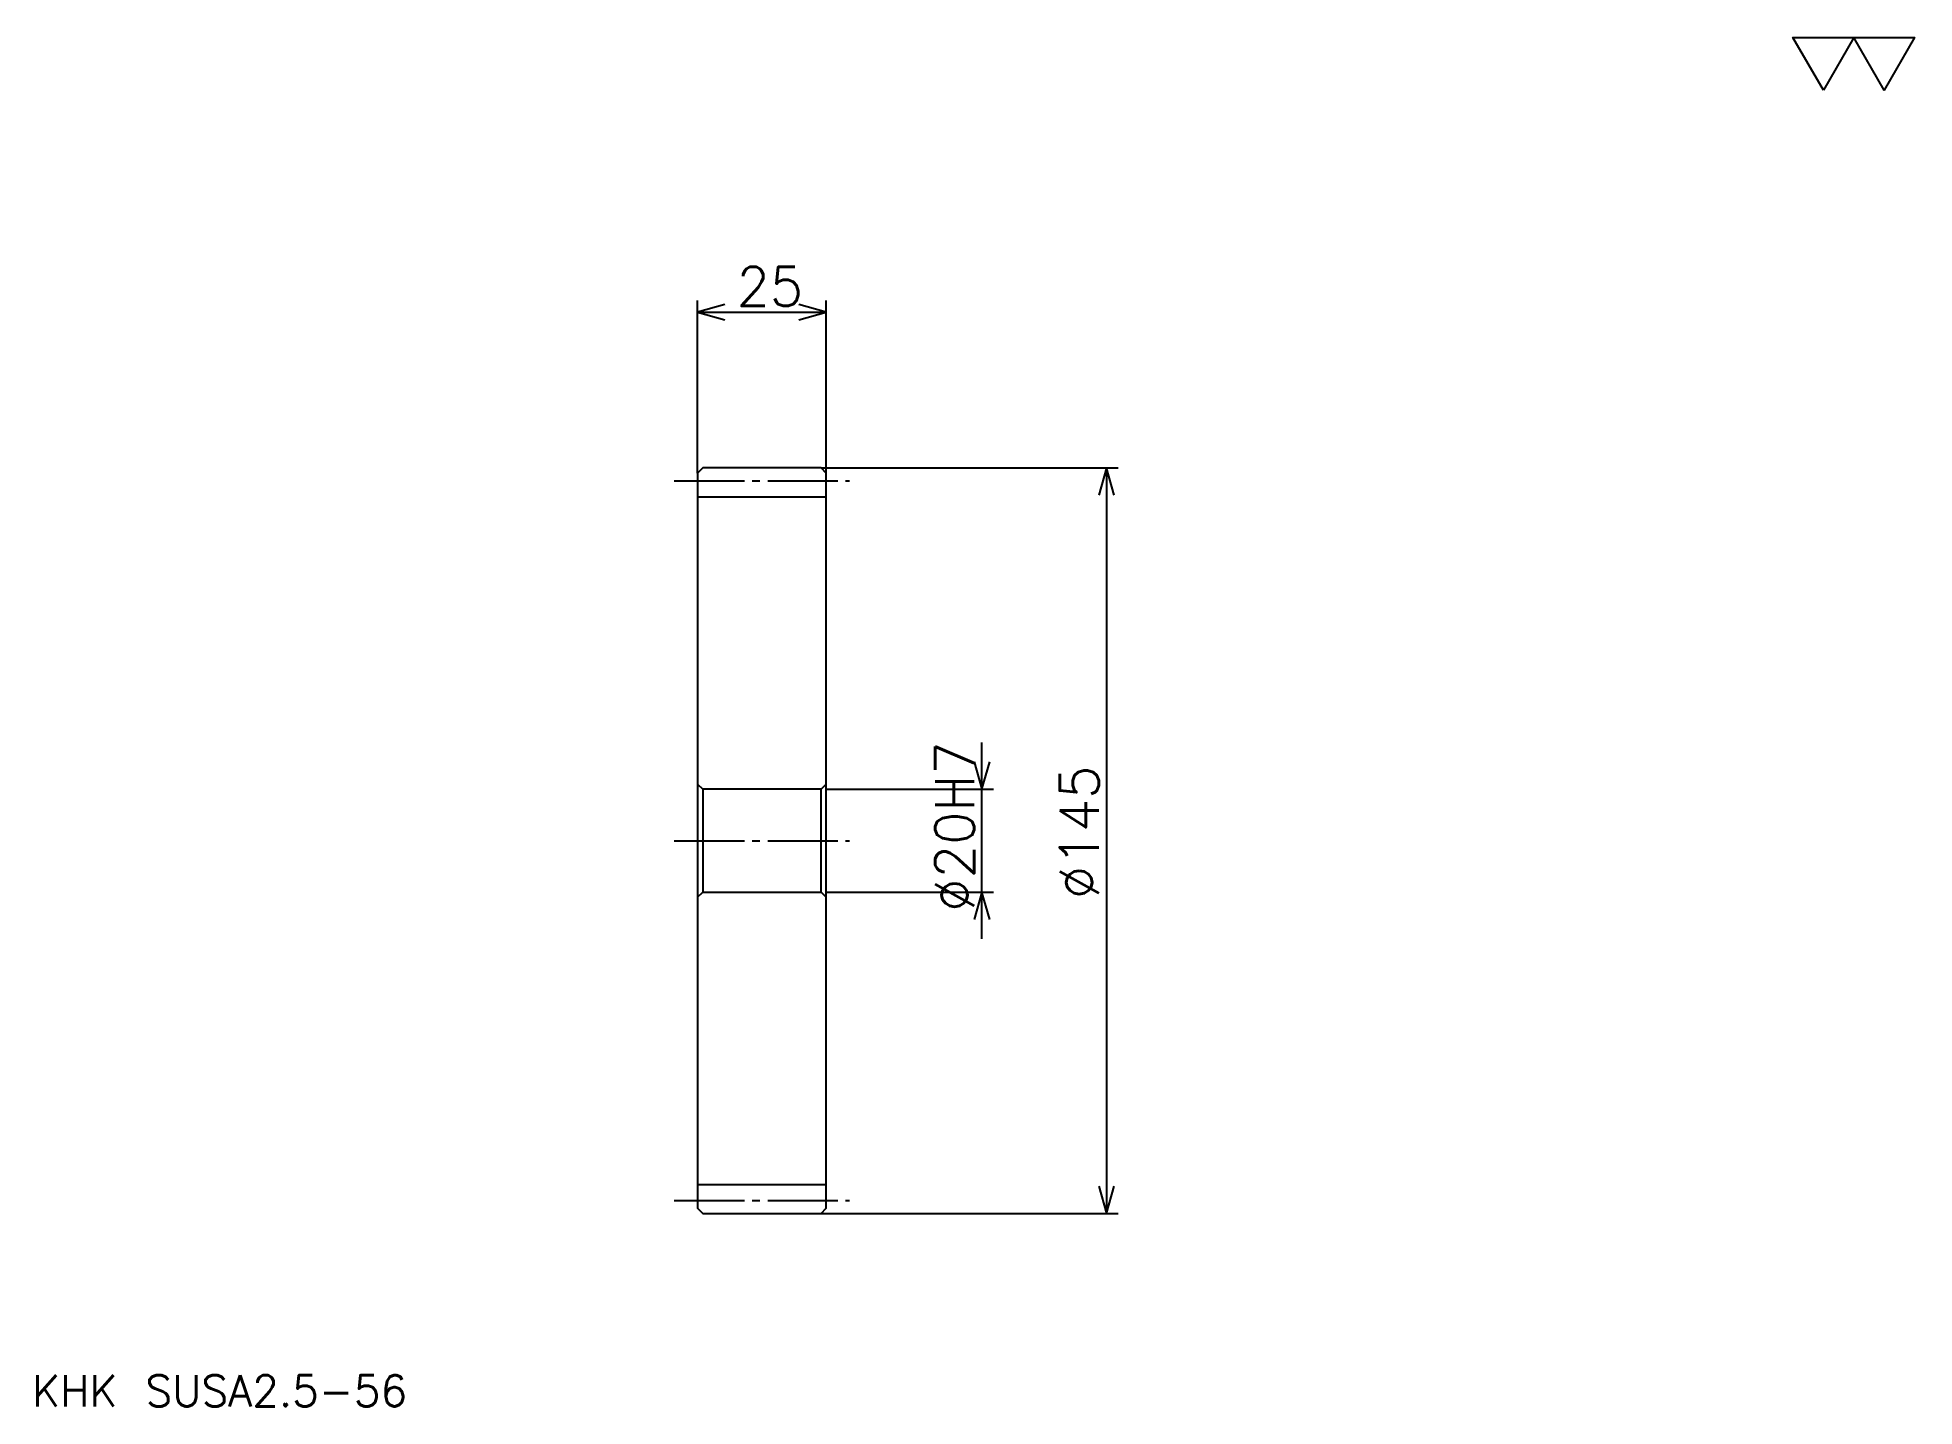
# Model space of a CAD drawing. Extents: x 16 to 381, y 17 to 283.
import ezdxf

# ---------------------------------------------------------------- set-up
doc = ezdxf.new("R2010")
doc.units = 0
doc.linetypes.add('DASHDOT', pattern=[18.179349, 13.634511, -1.514946, 1.514946, -1.514946])
doc.layers.get('0').update_dxf_attribs({"linetype": 'CONTINUOUS'})
doc.layers.add('DASHDOT', color=6, linetype='DASHDOT')
doc.styles.add('KANJI', font='TXT', dxfattribs={"bigfont": 'BIGFONT'})

msp = doc.modelspace()

# ---------------------------------------------------------------- linework, layer by layer
at = {"color": 5}
for p, q in [((144.599182, 199.215347), (144.599182, 231.786682)), ((169.599182, 199.215347), (169.599182, 231.786682)), ((144.599182, 229.514252), (169.599182, 229.514252)), ((144.599182, 198.215347), (144.599182, 199.215347)), ((168.599182, 199.215347), (169.599182, 199.215347)), ((169.599182, 199.215347), (226.409637, 199.215347)), ((169.599182, 198.215347), (169.599182, 199.215347)), ((224.137222, 199.215347), (224.137222, 54.215347)), ((199.898102, 107.625671), (199.898102, 145.805023)), ((169.599182, 136.715347), (202.170517, 136.715347)), ((169.599182, 116.715347), (202.170517, 116.715347)), ((168.599182, 54.215347), (169.599182, 54.215347)), ((169.599182, 54.215347), (226.409637, 54.215347))]:
    msp.add_line(p, q, dxfattribs=at)
at = {"color": 4}
for p, q in [((144.599182, 193.590347), (169.599182, 193.590347)), ((169.599182, 137.715347), (168.599182, 136.715347)), ((144.599182, 115.715347), (145.599182, 116.715347)), ((169.599182, 115.715347), (168.599182, 116.715347)), ((144.599182, 59.840347), (169.599182, 59.840347))]:
    msp.add_line(p, q, dxfattribs=at)
at = {"color": 7}
msp.add_lwpolyline([(363.586945, 272.690216), (357.67865, 282.931244), (381.311798, 282.931244), (375.403534, 272.690216), (369.495239, 282.931244), (363.586945, 272.690216)], dxfattribs=at)
at = {"color": 5}
for points in [[(149.901489, 231.029205), (144.599182, 229.514252), (149.901489, 227.999313)], [(164.296875, 227.999313), (169.599182, 229.514252), (164.296875, 231.029205)], [(225.652161, 193.91304), (224.137222, 199.215347), (222.622284, 193.91304)], [(198.383148, 142.017654), (199.898102, 136.715347), (201.41304, 142.017654)], [(201.41304, 111.41304), (199.898102, 116.715347), (198.383148, 111.41304)], [(222.622284, 59.517654), (224.137222, 54.215347), (225.652161, 59.517654)]]:
    msp.add_lwpolyline(points, dxfattribs=at)
at = {"color": 4}
for points in [[(144.599182, 115.715347), (144.599182, 55.215347), (145.599182, 54.215347), (168.599182, 54.215347), (169.599182, 55.215347), (169.599182, 198.215347), (168.599182, 199.215347), (145.599182, 199.215347), (144.599182, 198.215347), (144.599182, 115.715347)], [(144.599182, 137.715347), (145.599182, 136.715347), (145.599182, 116.715347), (168.599182, 116.715347), (168.599182, 136.715347), (145.599182, 136.715347)]]:
    msp.add_lwpolyline(points, dxfattribs=at)
at = {"layer": 'DASHDOT', "color": 7}
for p, q in [((140.054352, 196.715347), (174.144012, 196.715347)), ((140.054352, 126.715347), (174.144012, 126.715347)), ((140.054352, 56.715347), (174.144012, 56.715347))]:
    msp.add_line(p, q, dxfattribs=at)

# ---------------------------------------------------------------- texts
at = {"color": 7, "style": 'KANJI'}
for s, height, p in [('25', 7.574728, (152.175613, 230.726227)), ('KHK SUSA2.5-56', 6.059783, (15.149457, 16.664402))]:
    msp.add_text(s, height=height, dxfattribs=at).set_placement(p)
for s, p in [('%%c20H7', (198.383148, 112.891464)), ('%%c145', (222.622284, 115.353256))]:
    msp.add_text(s, height=7.574728, rotation=90, dxfattribs=at).set_placement(p)

doc.saveas('drawing.dxf')
